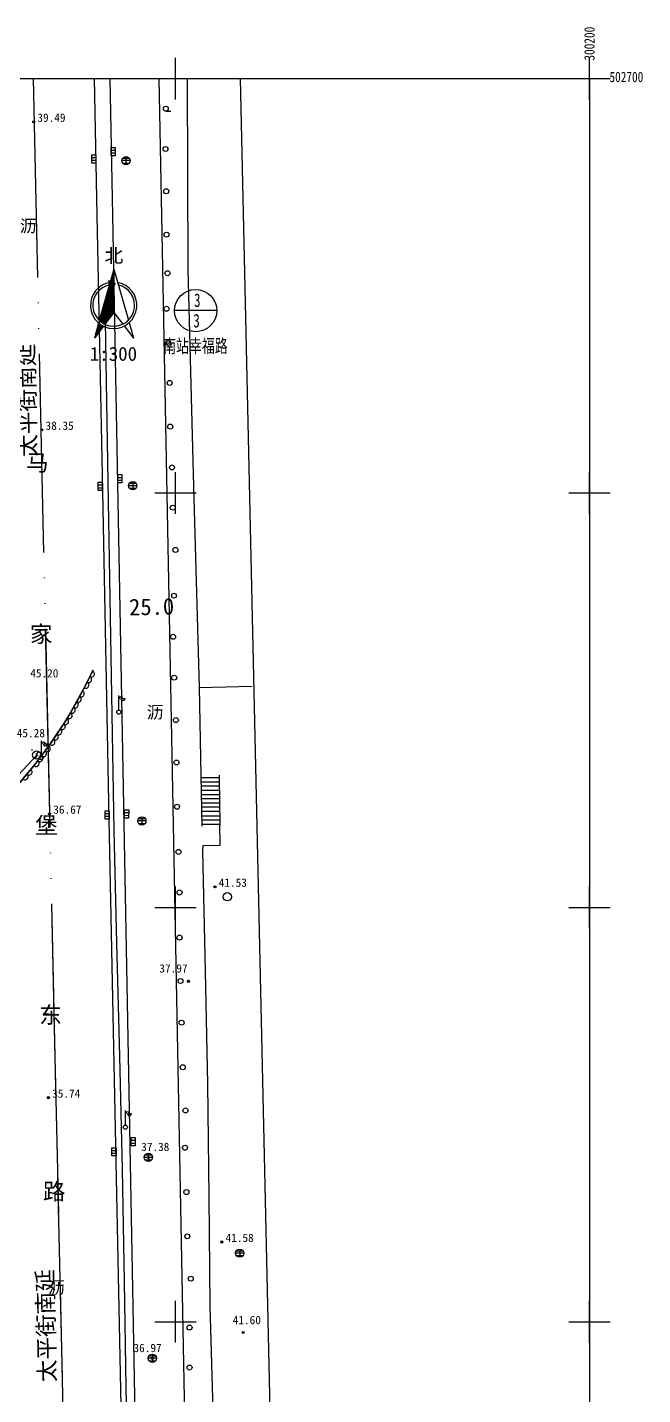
# Model space of a CAD drawing. Extents: x 501830 to 502977, y 299930 to 300245.
# Drawn here: x 502632.1 to 502706.4, y 300041.2 to 300206.2 of the extents above; entities that cross this region are included whole.
import ezdxf
from ezdxf.enums import TextEntityAlignment as Align
from ezdxf.lldxf.tags import DXFTag

# ---------------------------------------------------------------- set-up
doc = ezdxf.new("R2010")
doc.units = 0
doc.linetypes.add('ACAD_ISO05W100', pattern=[33, 24, -3, 0, -3, 0, -3])
for name, color, linetype in [('BJ03', 7, 'Continuous'), ('BJ04', 7, 'Continuous'), ('BJ05', 7, 'Continuous'), ('BJ08', 7, 'Continuous'), ('BJ09', 7, 'Continuous'), ('BJ10', 7, 'Continuous'), ('TK', 7, 'Continuous'), ('天然气', 7, 'Continuous'), ('电力井', 1, 'Continuous'), ('电力管线', 1, 'Continuous')]:
    doc.layers.add(name, color=color, linetype=linetype)
doc.layers.add('道路红线', color=11, linetype='Continuous', lineweight=30)
doc.styles.add('HZTXT', font='romans', dxfattribs={"width": 0.7, "height": 4, "bigfont": 'HZTXT'})
doc.styles.get("Standard").update_dxf_attribs({"font": 'SIMFANG.TTF'})
doc.styles.add('宋体', font='SimSun.ttf')
doc.linetypes.add('45003', pattern='A,1e-05,[136,bjxx.shx,S=0.075,R=0,X=-1e-05,Y=0],0.15', length=0.15001)
doc.linetypes.add('85003', pattern='A,1e-05,[136,bjxx.shx,S=0.075,R=0,X=-1e-05,Y=0],0.15', length=0.15001)
tags = doc.linetypes.add('DL', pattern='A,15,-4.925,[130,ltypeshp.shx,S=0.5,R=330,X=-0.15,Y=0.433],0,[130,ltypeshp.shx,S=0.4,R=90,X=0,Y=0],-0.15,[130,ltypeshp.shx,S=0.5,R=150,X=0,Y=-0.433],-4.925,15', length=40).pattern_tags.tags
tags[32:33] = [DXFTag(74, 4), DXFTag(75, 0), DXFTag(340, '0'), DXFTag(46, 1.0), DXFTag(50, 0.0), DXFTag(44, 0.0), DXFTag(45, 0.0)]
tags[30:31] = [DXFTag(74, 4), DXFTag(75, 0), DXFTag(340, '0'), DXFTag(46, 1.0), DXFTag(50, 0.0), DXFTag(44, 0.0), DXFTag(45, 0.0)]
tags[4:5] = [DXFTag(74, 4), DXFTag(75, 0), DXFTag(340, '0'), DXFTag(46, 1.0), DXFTag(50, 0.0), DXFTag(44, 0.0), DXFTag(45, 0.0)]

# ---------------------------------------------------------------- blocks, each defined once
blk = doc.blocks.new('831')
for radius in [0.25, 0.15, 0.05]:
    blk.add_circle((0, 0), radius)
blk = doc.blocks.new('582')
blk.add_circle((0, 0), 1)
blk = doc.blocks.new('5443')
for p, q in [((1, 0), (-1, 0)), ((-0.8, 0.6), (0.8, 0.6)), ((0, 0.99), (0, -0.99)), ((-0.8, -0.6), (0.8, -0.6))]:
    blk.add_line(p, q)
blk.add_circle((0, 0), 1)
blk = doc.blocks.new('5444')
for p, q in [((-0.34, 0.5), (-0.34, -0.5)), ((0.34, 0.5), (0.34, -0.5))]:
    blk.add_line(p, q)
blk.add_lwpolyline([(-1, -0.5), (-1, 0.5), (1, 0.5), (1, -0.5)], close=True)
blk = doc.blocks.new('9372')
blk.add_line((-0.01, -0.59), (1.19, -0.59))
blk.add_circle((0, 0), 0.6)
blk = doc.blocks.new('9371')
blk.add_circle((0, 0), 0.6)
blk = doc.blocks.new('35211')
for p, q in [((0, 0.5), (0, 4)), ((0, 3.29), (0.19, 3.39)), ((0.19, 3.39), (0.39, 3.69)), ((0.39, 3.69), (0.49, 3.79)), ((0.49, 3.79), (0.69, 3.69)), ((0.69, 3.69), (0.89, 3.39)), ((0.89, 3.39), (0.99, 3.29)), ((0.49, 3.29), (1.49, 3.29))]:
    blk.add_line(p, q)
blk.add_circle((0, 0), 0.5)
blk.add_arc((0.99, 3.29), 0.5, 179, 0)
blk = doc.blocks.new('GC200')
at = {"linetype": 'Continuous', "const_width": 0.2, "flags": 128}
blk.add_lwpolyline([(-0.1, 0, 1), (0.1, 0, 1)], format="xyb", close=True, dxfattribs=at)
blk = doc.blocks.new('电力井')
at = {"lineweight": -3}
for p, q in [((0.19, 0.39), (-0.08, 0.07)), ((-0.08, 0.07), (0.15, -0.02)), ((0.15, -0.02), (-0.16, -0.37))]:
    blk.add_line(p, q, dxfattribs=at)
blk.add_circle((0, 0), 0.5, dxfattribs=at)
blk = doc.blocks.new('acfgw')
at = {"color": 4}
for p, q in [((0, -5), (0, 5)), ((-5, 0), (5, 0))]:
    blk.add_line(p, q, dxfattribs=at)
blk = doc.blocks.new('300上北')
h = blk.add_hatch()
h.set_pattern_fill('ANSI31', color=256, scale=0.35, style=0)
h.set_pattern_definition([(45, (-0.044994, -5.459886), (-0.03093592, 0.03093592), [])])
h.paths.add_polyline_path([(-2.21, -7.75, 0.081754), (-1.36, -8.32), (0, -6.56), (0, 0)])
h.paths.add_polyline_path([(-2.96, -10.4), (-1.58, -8.61, -0.063071), (-2.31, -8.13)])
for points in [[(0, 0), (-2.21, -7.75)], [(0, 0), (2.19, -7.68)], [(0, 0), (0, -6.56)], [(-2.31, -8.13), (-2.96, -10.4)], [(0, -6.56), (-1.36, -8.32)], [(0, -6.56), (1.33, -8.29)], [(2.29, -8.06), (2.96, -10.4)], [(-1.58, -8.61), (-2.96, -10.4)], [(1.55, -8.57), (2.96, -10.4)]]:
    blk.add_lwpolyline(points)
for radius, start, end in [(3.5, 98.6099, 79.8232), (3.15, 101.546, 76.6655)]:
    blk.add_arc((-0.04, -5.46), radius, start, end)
for s, p in [('北', (-0.02, 2.07)), ('1:300', (-0.08, -12.79))]:
    blk.add_text(s, height=2.1).set_placement(p, align=Align.MIDDLE)

msp = doc.modelspace()

# ---------------------------------------------------------------- linework, layer by layer
at = {"linetype": 'Continuous'}
msp.add_lwpolyline([(501950, 300200), (502700, 300200), (502700, 300000), (501950, 300000)], close=True, dxfattribs=at)
at = {"layer": 'BJ04', "linetype": 'Continuous', "flags": 128}
for points in [[(502640.56, 300183.53), (502640.23, 300200)], [(502642.07, 300200), (502642.38, 300183.51)], [(502648.35, 300183.46), (502648.04, 300200)], [(502643.67, 300028.02), (502642.01, 300110.66), (502641.24, 300150.22), (502640.56, 300183.53)], [(502642.38, 300183.51), (502645.29, 300028.05)], [(502651.32, 300028.16), (502648.35, 300183.46)], [(502638.98, 300126.5), (502640.04, 300128.63)], [(502636.94, 300122.84), (502638.98, 300126.5)], [(502634.84, 300119.65), (502636.94, 300122.84)], [(502632.91, 300117.08), (502634.84, 300119.65)], [(502631.56, 300115.5), (502632.91, 300117.08)], [(502653.24, 300109.8), (502653.1, 300115.95)], [(502655.3, 300115.63), (502653.14, 300115.63)], [(502655.3, 300115.11), (502653.14, 300115.11)], [(502655.41, 300109.87), (502655.41, 300110.01), (502655.3, 300115.63), (502655.3, 300115.95)], [(502655.34, 300114.62), (502653.18, 300114.62)], [(502655.34, 300114.1), (502653.18, 300114.1)], [(502655.34, 300113.57), (502653.18, 300113.57)], [(502655.34, 300113.08), (502653.18, 300113.08)], [(502655.37, 300112.56), (502653.21, 300112.56)], [(502655.37, 300112.07), (502653.21, 300112.07)], [(502655.37, 300111.55), (502653.21, 300111.55)], [(502655.37, 300111.02), (502653.21, 300111.02)], [(502655.41, 300110.53), (502653.24, 300110.53)], [(502655.41, 300110.01), (502653.24, 300110.01)]]:
    msp.add_lwpolyline(points, dxfattribs=at)
at = {"layer": 'BJ04', "linetype": '45003', "ltscale": 5, "flags": 128}
for points in [[(502652.9, 300126.53), (502652.21, 300150.79), (502651.53, 300176.96), (502651.46, 300200)], [(502644.33, 300028.02), (502644.06, 300042.08), (502643.85, 300054.81), (502643.6, 300068.39), (502643.26, 300082.03), (502642.93, 300095.7), (502642.61, 300109.28), (502642.37, 300123.28), (502642.13, 300137.33), (502641.89, 300151.34), (502641.51, 300173.16)], [(502652.9, 300126.53), (502659.28, 300126.67)], [(502653.1, 300115.95), (502652.9, 300126.53)], [(502654.55, 300039.37), (502654.2, 300051.86), (502654.06, 300065.07), (502653.9, 300078.71), (502653.61, 300092.28), (502653.31, 300106.76), (502653.35, 300107.48), (502655.41, 300107.49), (502655.37, 300109.99)]]:
    msp.add_lwpolyline(points, dxfattribs=at)
at = {"layer": 'BJ04', "linetype": '85003', "ltscale": 5, "flags": 128}
msp.add_lwpolyline([(502640.04, 300128.63), (502639.27, 300127.03), (502638.14, 300124.89), (502636.94, 300122.84), (502635.11, 300120.04), (502632.91, 300117.08), (502630.21, 300113.93), (502628.14, 300111.8), (502625.61, 300109.42), (502623, 300107.04), (502619.15, 300103.92), (502616.19, 300101.8), (502612.85, 300099.65), (502610.2, 300098.12), (502607.24, 300096.58), (502604.62, 300095.35), (502602.02, 300094.26), (502599.29, 300093.23), (502596.62, 300092.35), (502593.07, 300091.33), (502589.12, 300090.4), (502585.91, 300089.8), (502583.15, 300089.39), (502580.18, 300089.06), (502576.73, 300088.81), (502572.8, 300088.72), (502567.87, 300088.87), (502563.75, 300089.23), (502559.21, 300089.76), (502553.49, 300090.42), (502548.2, 300091.04), (502541.77, 300091.78), (502538.24, 300092.19), (502534.7, 300092.6), (502530.25, 300093.12), (502526.56, 300093.54), (502523.4, 300093.91), (502520.36, 300094.26), (502517.64, 300094.58), (502517.64, 300094.58)], dxfattribs=at)
at = {"layer": 'BJ04', "linetype": 'Continuous'}
for centre, radius, start, end in [((502588.42, 300152.5, 44.39), 56.87, 311.7284, 335.1782), ((502639.84, 300128.17), 0.376, 240.0516, 67.442), ((502639.17, 300126.82), 0.376, 240.0516, 67.442), ((502639.5, 300127.49), 0.376, 240.0516, 67.442), ((502638.24, 300125.12), 0.376, 237.1096, 64.5), ((502638.61, 300125.77), 0.376, 237.1096, 64.5), ((502637.14, 300123.15), 0.376, 237.1096, 64.5), ((502637.51, 300123.81), 0.376, 237.1096, 64.5), ((502637.88, 300124.46), 0.376, 237.1096, 64.5), ((502636.3, 300121.83), 0.376, 232.9404, 60.3308), ((502636.72, 300122.45), 0.376, 232.9404, 60.3308), ((502635.07, 300119.95), 0.376, 232.9404, 60.3308), ((502635.48, 300120.57), 0.376, 232.9404, 60.3308), ((502635.89, 300121.2), 0.376, 232.9404, 60.3308), ((502634.05, 300118.56), 0.376, 229.3964, 56.7868), ((502634.51, 300119.16), 0.376, 229.3964, 56.7868), ((502633.15, 300117.36), 0.376, 229.3964, 56.7868), ((502633.6, 300117.96), 0.376, 229.3964, 56.7868), ((502631.82, 300115.77), 0.376, 225.6874, 53.0778), ((502632.31, 300116.34), 0.376, 225.6874, 53.0778)]:
    msp.add_arc(centre, radius, start, end, dxfattribs=at)
at = {"layer": '天然气', "color": 40}
msp.add_line((502654.99, 300172.01), (502649.89, 300172.01), dxfattribs=at)
msp.add_circle((502652.44, 300172.01), 2.55, dxfattribs=at)
at = {"layer": '电力管线', "linetype": 'DL', "ltscale": 0.5, "elevation": 42.02, "flags": 128}
msp.add_lwpolyline([(502517.22, 300095.31), (502549.23, 300091.11), (502565.89, 300089.29), (502581.88, 300089.35), (502595.65, 300092.38), (502605.16, 300095.86), (502611.05, 300098.92), (502622.56, 300106.94), (502633.24, 300118.38)], dxfattribs=at)
at = {"layer": '道路红线', "color": 40, "linetype": 'ACAD_ISO05W100'}
for p, q in [((502632.8, 300200), (502637.26, 300000)), ((502632.8, 300200), (502635.32, 300087.08)), ((502436.49, 300112.84), (502635.32, 300087.08)), ((502635.32, 300087.08), (502637.26, 300000))]:
    msp.add_line(p, q, dxfattribs=at)
at = {"layer": '道路红线', "color": 40}
msp.add_line((502657.81, 300200), (502662.27, 300000), dxfattribs=at)
msp.add_line((502657.81, 300200), (502662.27, 300000), dxfattribs=at)

# ---------------------------------------------------------------- block references
at = {"color": 40, "xscale": 0.7999999999883585, "yscale": 0.7999999999883585, "zscale": 0.8}
msp.add_blockref('300上北', (502642.57, 300177.01), dxfattribs=at)
at = {"layer": 'BJ03', "linetype": 'Continuous', "xscale": 0.5, "yscale": 0.5, "zscale": 0.5}
for p in [(502641.99, 300173.69), (502643.16, 300123.56), (502633.8, 300118.08), (502643.95, 300073.47)]:
    msp.add_blockref('35211', p, dxfattribs=at)
at = {"layer": 'BJ05', "linetype": 'Continuous', "yscale": 0.5, "zscale": 0.5}
for p, xscale, rotation in [((502642.47, 300191.2), 0.5, 90), ((502640.14, 300190.32), 0.5, 90), ((502643.29, 300151.72), 0.5, 90), ((502640.9, 300150.81), 0.5, 90), ((502644.09, 300111.27), 0.4999999999795531, 88.99999999841985), ((502641.76, 300111.16), 0.5, 90), ((502644.88, 300071.72), 0.5, 90), ((502642.58, 300070.5), 0.5, 90)]:
    msp.add_blockref('5444', p, dxfattribs=dict(at, xscale=xscale, rotation=rotation))
at = {"layer": 'BJ05', "linetype": 'Continuous', "xscale": 0.5, "yscale": 0.5, "zscale": 0.5}
for name, p in [('5443', (502644.02, 300190.11)), ('5443', (502644.84, 300150.88)), ('5443', (502645.94, 300110.43)), ('582', (502656.26, 300101.28)), ('5443', (502646.73, 300069.83)), ('5443', (502657.77, 300058.27)), ('5443', (502647.21, 300045.59))]:
    msp.add_blockref(name, p, dxfattribs=at)
at = {"layer": 'BJ08', "linetype": 'Continuous', "xscale": 0.5, "yscale": 0.5, "zscale": 0.5}
for name, p in [('831', (502632.87, 300194.79, 39.49)), ('831', (502633.86, 300157.62, 38.35)), ('GC200', (502632.67, 300119, 45.28)), ('831', (502634.79, 300111.3, 36.67)), ('831', (502654.78, 300102.48, 41.53)), ('831', (502651.56, 300091.07, 37.97)), ('831', (502634.65, 300077.03, 35.74)), ('831', (502646.73, 300069.82, 37.38)), ('831', (502655.6, 300059.62, 41.58)), ('831', (502658.18, 300048.7, 41.6)), ('831', (502647.21, 300045.58, 36.97))]:
    msp.add_blockref(name, p, dxfattribs=at)
at = {"layer": 'BJ09', "linetype": 'Continuous', "xscale": 0.5, "yscale": 0.5, "zscale": 0.5}
for name, p in [('9372', (502648.83, 300196.38)), ('9371', (502648.79, 300191.51)), ('9371', (502648.89, 300186.41)), ('9371', (502648.92, 300181.17)), ('9371', (502649.03, 300176.52)), ('9371', (502648.92, 300172.23)), ('9371', (502649.13, 300168.1)), ('9371', (502649.3, 300163.28)), ('9371', (502649.37, 300158.01)), ('9371', (502649.58, 300153.08)), ('9371', (502649.68, 300148.23)), ('9371', (502649.99, 300143.13)), ('9371', (502649.82, 300137.61)), ('9371', (502649.71, 300132.65)), ('9371', (502649.85, 300127.72)), ('9371', (502650.05, 300122.59)), ('9371', (502650.12, 300117.48)), ('9371', (502650.19, 300112.14)), ('9371', (502650.36, 300106.69)), ('9371', (502650.5, 300101.8)), ('9371', (502650.5, 300096.35)), ('9371', (502650.6, 300091.11)), ('9371', (502650.74, 300086.08)), ('9371', (502650.88, 300080.7)), ('9371', (502651.21, 300075.49)), ('9371', (502651.15, 300070.99)), ('9371', (502651.32, 300065.64)), ('9371', (502651.43, 300060.3)), ('9371', (502651.85, 300055.19)), ('9371', (502651.7, 300049.29)), ('9371', (502651.7, 300044.47))]:
    msp.add_blockref(name, p, dxfattribs=at)
at = {"layer": 'TK', "linetype": 'Continuous', "xscale": 0.5, "yscale": 0.5}
for p in [(502650, 300200), (502700, 300200), (502650, 300150), (502700, 300150), (502650, 300100), (502700, 300100), (502650, 300050), (502700, 300050)]:
    msp.add_blockref('acfgw', p, dxfattribs=at)
at = {"layer": '电力井'}
msp.add_blockref('电力井', (502633.23, 300118.38, 45.28), dxfattribs=at)

# ---------------------------------------------------------------- texts
at = {"color": 1, "char_height": 1.633, "attachment_point": 1, "style": 'HZTXT'}
for s, insert in [('{\\fSimSun|b0|i0|c134|p2;3}', (502652.25, 300174.08)), ('{\\fSimSun|b0|i0|c134|p2;3}', (502652.16, 300171.61)), ('{\\fSimSun|b0|i0|c134|p2;南站幸福路}', (502648.51, 300168.56))]:
    msp.add_mtext(s, dxfattribs=dict(at, insert=insert))
at = {"layer": 'BJ04', "linetype": 'Continuous'}
for p in [(502632.22, 300182.23), (502647.55, 300123.55), (502635.63, 300054.13)]:
    msp.add_text('沥', height=1.5, dxfattribs=at).set_placement(p, align=Align.MIDDLE)
at = {"layer": 'BJ08', "linetype": 'Continuous'}
for s, p in [('39.49', (502633.32, 300194.79)), ('38.35', (502634.31, 300157.62)), ('36.67', (502635.24, 300111.3)), ('41.53', (502655.23, 300102.48)), ('37.97', (502648.06, 300092.13)), ('35.74', (502635.1, 300077.03)), ('37.38', (502645.86, 300070.6)), ('41.58', (502656.05, 300059.62)), ('41.60', (502656.92, 300049.7)), ('36.97', (502644.93, 300046.33))]:
    msp.add_text(s, height=1, dxfattribs=at).set_placement(p)
for s, p in [('45.20', (502632.46, 300128.25, 45.21)), ('45.28', (502630.83, 300121.03, 45.28))]:
    msp.add_text(s, height=1, dxfattribs=at).set_placement(p, align=Align.MIDDLE_LEFT)
at = {"layer": 'BJ10', "linetype": 'Continuous'}
for s, p in [('马', (502633.32, 300153.63)), ('家', (502633.78, 300133.03)), ('堡', (502634.42, 300109.97)), ('东', (502634.91, 300087.07)), ('路', (502635.35, 300065.75))]:
    msp.add_text(s, height=2, dxfattribs=at).set_placement(p, align=Align.MIDDLE)
at = {"layer": 'TK', "linetype": 'Continuous', "width": 0.8}
msp.add_text('300200', height=1.25, rotation=90, dxfattribs=at).set_placement((502700.63, 300202.18))
msp.add_text('502700', height=1.25, dxfattribs=at).set_placement((502702.43, 300199.58))
at = {"layer": '道路红线', "color": 40, "style": '宋体'}
msp.add_text('太平街南延', height=2, rotation=91.2791, dxfattribs=at).set_placement((502633.65, 300161.22), align=Align.BOTTOM_CENTER)
at = {"layer": '道路红线', "color": 40}
for s, rotation, p in [('25.0', 1.277, (502644.42, 300135.22)), ('太平街南延', 91.278, (502635.51, 300042.72))]:
    msp.add_text(s, height=2, rotation=rotation, dxfattribs=at).set_placement(p)

doc.saveas('drawing.dxf')
